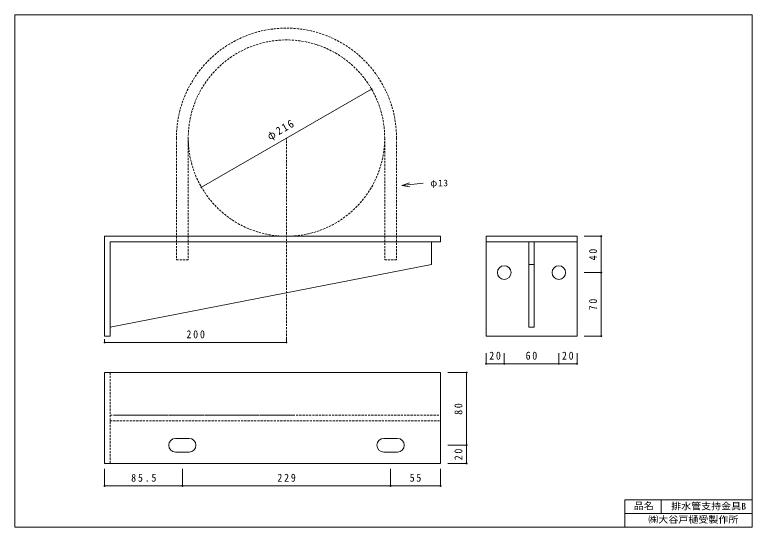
# Model space of a CAD drawing. Units: millimetres at full size, sheet at 1:2. Extents: x -369 to 442, y 9 to 573.
import ezdxf
from ezdxf.enums import TextEntityAlignment as Align

# ---------------------------------------------------------------- set-up
doc = ezdxf.new("R2010")
doc.units = ezdxf.units.MM
doc.header["$LTSCALE"] = 2
doc.header["$PDMODE"] = 32
doc.header["$PDSIZE"] = 1
doc.linetypes.add('DASHED1', pattern=[1.8, 1.2, -0.6])
doc.layers.add('0-0', color=7, linetype='Continuous', lineweight=18)
doc.styles.add('ＭＳ ゴシック', font='')
doc.styles.get('ＭＳ ゴシック').set_extended_font_data('MS Gothic')

msp = doc.modelspace()

# ---------------------------------------------------------------- linework, layer by layer
at = {"layer": '0-0', "color": 4, "lineweight": 9}
for p, q in [((22.883, 491.151), (-164.179, 383.151)), ((275.477, 329.151), (256.6, 329.151)), ((275.477, 329.151), (275.477, 289.151)), ((275.477, 289.151), (256.6, 289.151)), ((275.477, 289.151), (275.477, 219.151)), ((275.477, 219.151), (256.6, 219.151)), ((-270.648, 212.21), (-270.648, 215.986)), ((-270.648, 212.21), (-70.648, 212.21)), ((-70.648, 212.21), (-70.648, 215.986)), ((148.852, 188.712), (148.852, 200.317)), ((168.852, 188.712), (168.852, 200.317)), ((228.852, 188.712), (228.852, 200.317)), ((248.852, 188.712), (248.852, 200.317)), ((148.852, 188.712), (168.852, 188.712)), ((168.852, 188.712), (228.852, 188.712)), ((228.852, 188.712), (248.852, 188.712)), ((127.408, 179.151), (106.877, 179.151)), ((127.408, 99.151), (127.408, 179.151)), ((127.408, 99.151), (106.877, 99.151)), ((127.408, 79.151), (127.408, 99.151)), ((-270.648, 54.362), (-270.648, 73.243)), ((-185.148, 54.362), (-185.148, 73.243)), ((43.852, 54.362), (43.852, 73.243)), ((98.852, 54.362), (98.852, 73.243)), ((127.408, 79.151), (106.877, 79.151)), ((-270.648, 54.362), (-185.148, 54.362)), ((-185.148, 54.362), (43.852, 54.362)), ((43.852, 54.362), (98.852, 54.362))]:
    msp.add_line(p, q, dxfattribs=at)
at = {"layer": '0-0', "linetype": 'DASHED1'}
for p, q in [((-191.648, 437.151), (-191.648, 303.151)), ((-178.648, 437.151), (-178.648, 303.151)), ((-70.648, 215.986), (-70.648, 437.339)), ((37.352, 437.151), (37.352, 303.151)), ((50.352, 437.151), (50.352, 303.151)), ((37.352, 329.151), (37.352, 323.151)), ((-191.648, 303.151), (-178.648, 303.151)), ((37.352, 303.151), (50.352, 303.151)), ((-264.648, 179.151), (-264.648, 79.151)), ((-64.148, 132.151), (-264.648, 132.151)), ((-258.148, 132.151), (98.852, 132.151)), ((-264.648, 126.151), (98.852, 126.151))]:
    msp.add_line(p, q, dxfattribs=at)
at = {"layer": '0-0'}
for p, q in [((56.108, 384.798), (64.491, 388.073)), ((56.108, 384.798), (79.542, 387.401)), ((56.108, 384.798), (65.005, 383.443)), ((-270.648, 329.151), (-270.648, 219.151)), ((-64.148, 329.151), (-270.648, 329.151)), ((98.852, 329.151), (-64.148, 329.151)), ((98.852, 329.151), (98.852, 323.151)), ((148.852, 329.151), (148.852, 219.151)), ((-264.648, 323.151), (-264.648, 219.151)), ((-64.148, 323.151), (-264.648, 323.151)), ((98.852, 323.151), (-64.148, 323.151)), ((88.852, 323.151), (88.852, 298.151)), ((148.852, 323.151), (248.852, 323.151)), ((195.852, 323.151), (195.852, 229.151)), ((201.852, 323.151), (201.852, 229.151)), ((-264.648, 229.151), (88.852, 298.151)), ((195.852, 298.151), (201.852, 298.151)), ((195.852, 229.151), (201.852, 229.151)), ((-270.648, 219.151), (-264.648, 219.151)), ((148.852, 219.151), (248.852, 219.151)), ((-270.648, 179.151), (-270.648, 79.151)), ((-64.148, 179.151), (-270.648, 179.151)), ((98.852, 179.151), (-64.148, 179.151)), ((98.852, 179.151), (98.852, 79.151)), ((-192.648, 106.651), (-177.648, 106.651)), ((36.352, 106.651), (51.352, 106.651)), ((-192.648, 91.651), (-177.648, 91.651)), ((36.352, 91.651), (51.352, 91.651)), ((-270.648, 79.151), (98.852, 79.151)), ((301.551, 38.887), (441.551, 38.887)), ((301.551, 38.887), (301.551, 8.887)), ((341.551, 38.887), (341.551, 23.887)), ((301.551, 23.887), (441.551, 23.887)), ((-369.449, 8.887), (441.551, 8.887))]:
    msp.add_line(p, q, dxfattribs=at)
for points in [[(-369.449, 8.887), (-369.449, 572.887), (441.551, 572.887), (441.551, 8.887)], [(148.852, 329.151), (248.852, 329.151), (248.852, 219.151)]]:
    msp.add_lwpolyline(points, dxfattribs=at)
at = {"layer": '0-0', "linetype": 'DASHED1'}
msp.add_circle((-70.648, 437.151), 108, dxfattribs=at)
at = {"layer": '0-0'}
for centre in [(168.852, 289.151), (228.852, 289.151)]:
    msp.add_circle(centre, 7.5, dxfattribs=at)
at = {"layer": '0-0', "linetype": 'DASHED1'}
msp.add_arc((-70.648, 437.151), 121, 0, 180, dxfattribs=at)
at = {"layer": '0-0'}
for centre, start, end in [((-192.648, 99.151), 90, 270), ((-177.648, 99.151), 270, 90), ((36.352, 99.151), 90, 270), ((51.352, 99.151), 270, 90)]:
    msp.add_arc(centre, 7.5, start, end, dxfattribs=at)
at = {"layer": '0-0', "color": 4}
for p in [(22.883, 491.151), (-164.179, 383.151), (275.477, 329.151), (275.477, 289.151), (275.477, 219.151), (-270.648, 212.21), (-70.648, 212.21), (148.852, 188.712), (168.852, 188.712), (228.852, 188.712), (248.852, 188.712), (127.408, 179.151), (127.408, 99.151), (127.408, 79.151), (-270.648, 54.362), (-185.148, 54.362), (43.852, 54.362), (98.852, 54.362)]:
    msp.add_point(p, dxfattribs=at)

# ---------------------------------------------------------------- texts
at = {"layer": '0-0', "color": 3, "style": 'ＭＳ ゴシック', "width": 1.1}
for s, p in [('品名', (311.211, 26.526)), ('排水管支持金具B', (352.348, 26.191)), ('㈱大谷戸樋受製作所', (327.301, 11.514))]:
    msp.add_text(s, height=7.331, dxfattribs=at).set_placement(p, align=Align.BOTTOM_LEFT)
at = {"layer": '0-0', "color": 3, "char_height": 8.798, "attachment_point": 7, "style": 'ＭＳ ゴシック'}
for s, insert, rotation in [('\\T1.29;\\W0.95;φ216', (-87.621, 432.549), 30), ('\\T1.36;\\W0.9;40', (270.977, 302.651), 90), ('\\T1.36;\\W0.9;70', (270.977, 247.651), 90), ('\\T1.36;\\W0.9;80', (122.908, 132.651), 90), ('\\T1.36;\\W0.9;20', (122.908, 82.651), 90)]:
    msp.add_mtext(s, dxfattribs=dict(at, insert=insert, rotation=rotation))
at = {"layer": '0-0', "color": 3, "attachment_point": 7, "style": 'ＭＳ ゴシック'}
for s, insert, char_height in [('\\T1.15;φ13', (87.521, 382.09), 7.331), ('\\T1.38;\\W0.9;200', (-180.648, 216.71), 8.798), ('\\T1.36;\\W0.9;20', (152.352, 193.212), 8.798), ('\\T1.36;\\W0.9;60', (192.352, 193.212), 8.798), ('\\T1.36;\\W0.9;20', (232.352, 193.212), 8.798), ('\\T1.38;\\W0.9;85.5', (-241.398, 58.862), 8.798), ('\\T1.38;\\W0.9;229', (-80.648, 58.862), 8.798), ('\\T1.36;\\W0.9;55', (64.852, 58.862), 8.798)]:
    msp.add_mtext(s, dxfattribs=dict(at, insert=insert, char_height=char_height))

doc.saveas('drawing.dxf')
